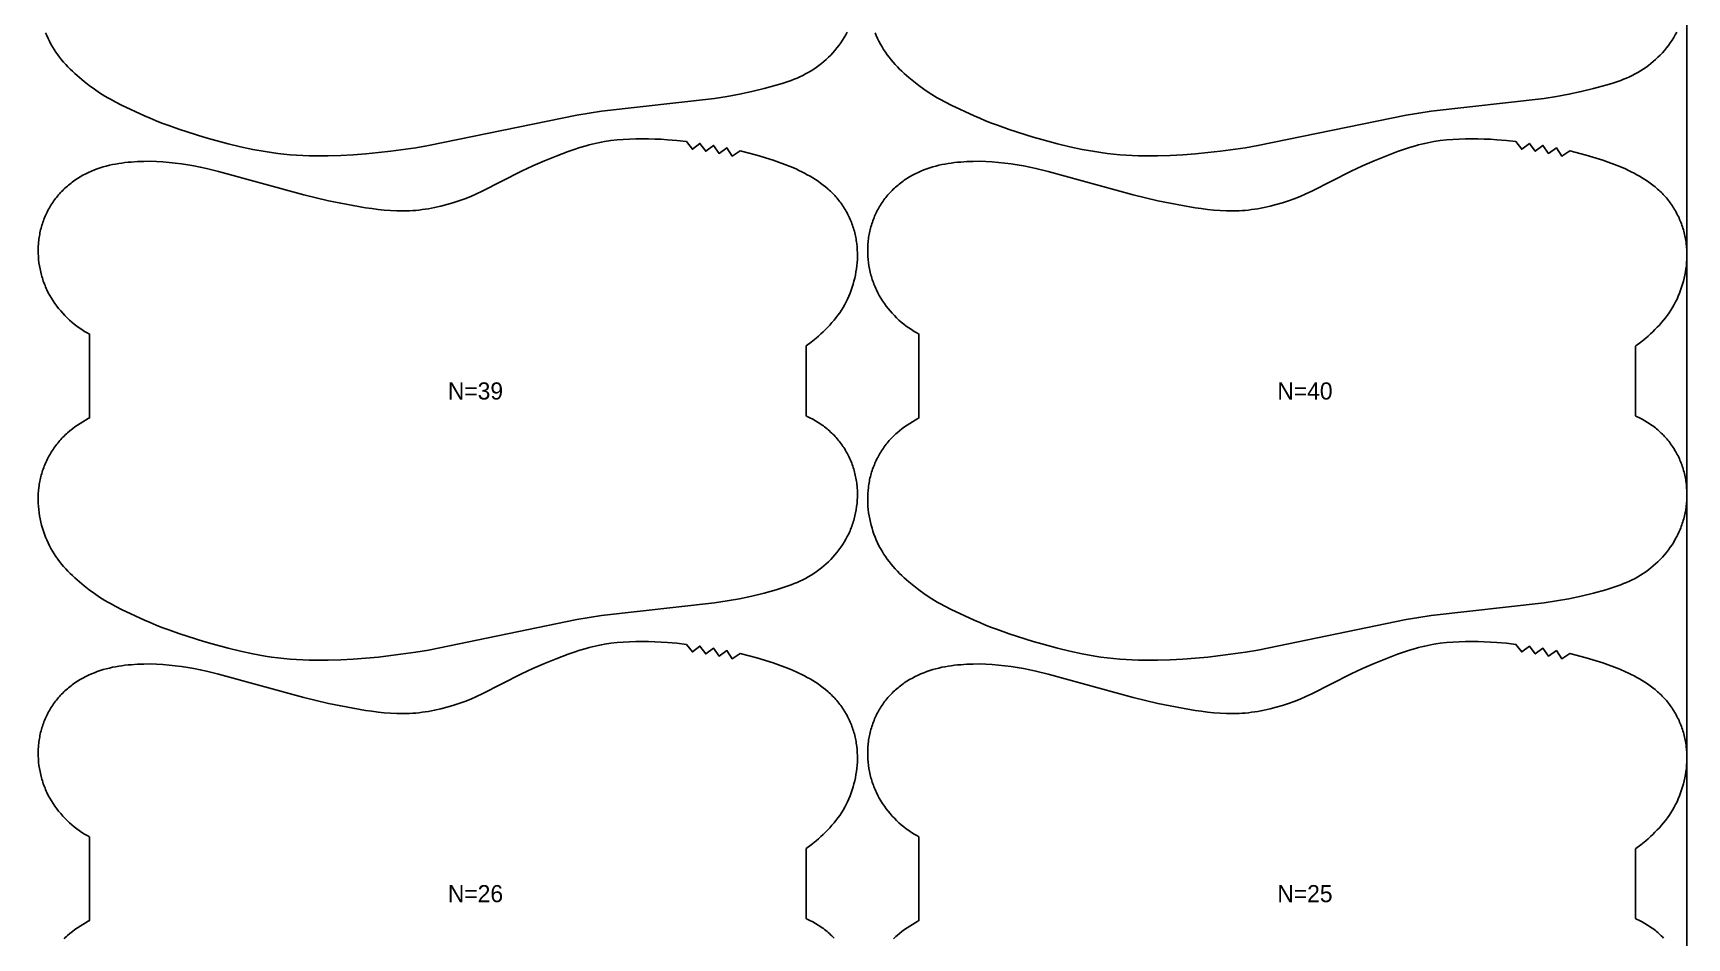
# Model space of a CAD drawing. Header units: inches. Extents: x 2 to 1941, y 2 to 1039.
# Drawn here: x 1456.9 to 1940.8, y 510.3 to 774.9 of the extents above; entities that cross this region are included whole.
import ezdxf

# ---------------------------------------------------------------- set-up
doc = ezdxf.new("R2010")
doc.units = ezdxf.units.IN

msp = doc.modelspace()

# ---------------------------------------------------------------- linework, layer by layer
at = {"layer": '1'}
for points in [[(2, 2), (1940.8353, 2), (1940.8353, 1039.4821), (2, 1039.4821), (2, 2)], [(1673.4566, 737.7519), (1678.4544, 735.89), (1680.1443, 735.1474), (1680.9793, 734.7543), (1681.8071, 734.346), (1682.627, 733.922), (1683.4385, 733.4817), (1684.2409, 733.0246), (1685.0338, 732.5502), (1685.8164, 732.0579), (1686.587, 731.5468), (1687.3437, 731.016), (1688.0847, 730.4645), (1688.8082, 729.8914), (1689.5122, 729.2958), (1689.8563, 728.9892), (1690.1949, 728.6767), (1690.5276, 728.358), (1690.8544, 728.0332), (1691.1749, 727.702), (1691.489, 727.3647), (1691.7968, 727.0213), (1692.0981, 726.6721), (1692.3928, 726.3171), (1692.6809, 725.9566), (1692.9624, 725.5907), (1693.237, 725.2196), (1693.5048, 724.8434), (1693.7657, 724.4622), (1694.0196, 724.0763), (1694.2664, 723.6858), (1694.5061, 723.2908), (1694.7386, 722.8915), (1694.9638, 722.4881), (1695.1816, 722.0807), (1695.392, 721.6694), (1695.595, 721.2545), (1695.7904, 720.836), (1695.9782, 720.4141), (1696.1584, 719.9889), (1696.3309, 719.5606), (1696.4957, 719.1293), (1696.6526, 718.6952), (1696.8017, 718.2584), (1696.9429, 717.8189), (1697.0761, 717.3771), (1697.2014, 716.9329), (1697.3185, 716.4867), (1697.4276, 716.0384), (1697.5284, 715.5882), (1697.6211, 715.1363), (1697.7055, 714.6828), (1697.7816, 714.2278), (1697.8497, 713.7716), (1697.9096, 713.3142), (1698.0055, 712.3964), (1698.0699, 711.4755), (1698.1034, 710.5528), (1698.1063, 709.6293), (1698.0793, 708.7061), (1698.0229, 707.7844), (1697.9376, 706.8652), (1697.8239, 705.9492), (1697.682, 705.0372), (1697.5125, 704.1298), (1697.3158, 703.2279), (1697.0922, 702.3319), (1696.8421, 701.4428), (1696.566, 700.5611), (1696.2642, 699.6876), (1695.9368, 698.8234), (1695.5835, 697.9696), (1695.2044, 697.1272), (1694.7995, 696.2975), (1694.3687, 695.4814), (1693.9118, 694.6802), (1693.4289, 693.8948), (1692.9202, 693.1262), (1692.3869, 692.3743), (1691.8307, 691.6388), (1691.253, 690.9193), (1690.6555, 690.2154), (1690.0397, 689.5269), (1689.4071, 688.8534), (1688.7595, 688.1946), (1688.098, 687.5501), (1687.4238, 686.9195), (1686.7374, 686.3021), (1686.0396, 685.6976), (1684.6129, 684.525), (1683.1494, 683.3976), (1683.1063, 683.3663), (1683.1063, 662.9382), (1683.3753, 662.8181), (1684.2057, 662.4153), (1685.0227, 661.9856), (1685.8252, 661.5289), (1686.6121, 661.0454), (1687.382, 660.5353), (1687.7602, 660.2703), (1688.1336, 659.9988), (1688.5021, 659.7208), (1688.8656, 659.4362), (1689.2239, 659.1452), (1689.5767, 658.8478), (1689.9241, 658.544), (1690.2657, 658.2338), (1690.6014, 657.9172), (1690.9312, 657.5944), (1691.2547, 657.2653), (1691.5719, 656.9301), (1691.8827, 656.5888), (1692.187, 656.2417), (1692.4846, 655.8888), (1692.7755, 655.5304), (1693.0596, 655.1665), (1693.3367, 654.7972), (1693.6067, 654.4227), (1693.8695, 654.0432), (1694.125, 653.6588), (1694.3731, 653.2695), (1694.6137, 652.8756), (1694.8467, 652.4772), (1695.0719, 652.0744), (1695.2893, 651.6673), (1695.4988, 651.2561), (1695.7003, 650.8409), (1695.8937, 650.4219), (1696.0792, 649.9994), (1696.2567, 649.5733), (1696.4261, 649.144), (1696.5875, 648.7115), (1696.7407, 648.2761), (1696.8859, 647.8379), (1697.023, 647.3971), (1697.1519, 646.9538), (1697.2727, 646.5082), (1697.3853, 646.0604), (1697.4898, 645.6107), (1697.586, 645.1592), (1697.674, 644.7061), (1697.7538, 644.2515), (1697.8254, 643.7955), (1697.8889, 643.3384), (1697.9441, 642.8802), (1697.9913, 642.4211), (1698.0303, 641.9613), (1698.0843, 641.0397), (1698.1063, 640.1167), (1698.0965, 639.1934), (1698.0552, 638.2708), (1697.9826, 637.35), (1697.8789, 636.4322), (1697.7442, 635.5184), (1697.5785, 634.6099), (1697.3817, 633.7078), (1697.154, 632.8133), (1697.0285, 632.3692), (1696.8952, 631.9274), (1696.7543, 631.488), (1696.6056, 631.0513), (1696.4491, 630.6173), (1696.2849, 630.1862), (1696.113, 629.7581), (1695.9335, 629.3332), (1695.7465, 628.9115), (1695.5521, 628.493), (1695.1415, 627.6665), (1694.7027, 626.8543), (1694.2366, 626.0572), (1693.7441, 625.2759), (1693.2261, 624.5112), (1692.6835, 623.7638), (1692.1172, 623.0345), (1691.5279, 622.3238), (1690.9163, 621.6323), (1690.2832, 620.9605), (1689.6291, 620.3089), (1688.9549, 619.6782), (1688.2613, 619.0689), (1687.5489, 618.4815), (1686.8185, 617.9166), (1686.0709, 617.3744), (1685.3071, 616.8553), (1684.528, 616.3595), (1683.7344, 615.8874), (1682.9273, 615.4391), (1682.1076, 615.015), (1681.2762, 614.6154), (1680.434, 614.2401), (1679.5822, 613.8874), (1678.7218, 613.555), (1677.854, 613.2408), (1676.1009, 612.6579), (1674.332, 612.1213), (1670.7712, 611.1389), (1667.1843, 610.2646), (1663.5722, 609.4955), (1659.9377, 608.8411), (1656.2846, 608.305), (1623.2574, 604.5891), (1619.6099, 604.0158), (1615.972, 603.378), (1572.5609, 594.4796), (1568.9187, 593.8714), (1561.6037, 592.8486), (1557.9348, 592.4301), (1554.2576, 592.0914), (1550.5739, 591.8305), (1546.8859, 591.643), (1543.1947, 591.5302), (1539.5014, 591.5), (1537.6551, 591.5249), (1535.8097, 591.5824), (1533.9658, 591.6763), (1532.1243, 591.8078), (1530.2859, 591.9776), (1528.4516, 592.1865), (1526.6221, 592.4345), (1524.7977, 592.7189), (1521.1649, 593.3846), (1517.5543, 594.1595), (1513.9649, 595.0273), (1509.3276, 596.2747), (1506.8475, 596.9977), (1499.811, 599.2417), (1496.3218, 600.4549), (1494.5914, 601.0986), (1492.8752, 601.7769), (1491.1751, 602.4942), (1489.4879, 603.2422), (1482.7867, 606.3575), (1481.1342, 607.1801), (1479.5072, 608.0494), (1478.706, 608.5061), (1477.9134, 608.978), (1476.3534, 609.9641), (1474.8263, 611.0023), (1473.3309, 612.087), (1471.8674, 613.2144), (1470.4407, 614.387), (1469.7429, 614.9915), (1469.0565, 615.6089), (1468.3823, 616.2395), (1467.7208, 616.884), (1467.0732, 617.5428), (1466.4406, 618.2163), (1465.8248, 618.9048), (1465.2273, 619.6087), (1464.6497, 620.3282), (1464.0934, 621.0637), (1463.5601, 621.8156), (1463.0514, 622.5842), (1462.5685, 623.3696), (1462.1116, 624.1708), (1461.6808, 624.9869), (1461.2759, 625.8167), (1460.8968, 626.659), (1460.5436, 627.5128), (1460.2161, 628.377), (1459.9143, 629.2505), (1459.6382, 630.1322), (1459.3881, 631.0214), (1459.1645, 631.9173), (1458.9678, 632.8193), (1458.7983, 633.7266), (1458.6564, 634.6386), (1458.5427, 635.5546), (1458.4574, 636.4738), (1458.401, 637.3955), (1458.374, 638.3187), (1458.3769, 639.2422), (1458.4104, 640.1649), (1458.4748, 641.0858), (1458.5707, 642.0036), (1458.6306, 642.461), (1458.6987, 642.9173), (1458.7748, 643.3722), (1458.8592, 643.8257), (1458.9519, 644.2776), (1459.0527, 644.7278), (1459.1618, 645.1761), (1459.2789, 645.6224), (1459.4042, 646.0665), (1459.5374, 646.5083), (1459.6786, 646.9478), (1459.8277, 647.3846), (1459.9846, 647.8188), (1460.1494, 648.25), (1460.3219, 648.6783), (1460.5021, 649.1035), (1460.6899, 649.5254), (1460.8853, 649.9439), (1461.0883, 650.3588), (1461.2987, 650.7701), (1461.5165, 651.1775), (1461.7417, 651.5809), (1461.9742, 651.9802), (1462.2139, 652.3752), (1462.4607, 652.7657), (1462.7146, 653.1517), (1462.9755, 653.5328), (1463.2433, 653.909), (1463.5179, 654.2802), (1463.7994, 654.646), (1464.0875, 655.0065), (1464.3822, 655.3615), (1464.6835, 655.7107), (1464.9913, 656.0541), (1465.3054, 656.3914), (1465.6259, 656.7226), (1465.9527, 657.0475), (1466.2854, 657.3661), (1466.624, 657.6786), (1466.9681, 657.9852), (1467.6721, 658.5808), (1468.3956, 659.1539), (1469.1366, 659.7054), (1469.8933, 660.2362), (1470.6639, 660.7473), (1471.4465, 661.2397), (1472.2394, 661.7141), (1473.0418, 662.1711), (1473.374, 662.3514), (1473.374, 686.8491), (1472.7459, 687.1979), (1471.9523, 687.6701), (1471.1732, 688.1659), (1470.4094, 688.685), (1469.6618, 689.2272), (1468.9314, 689.7921), (1468.219, 690.3795), (1467.5254, 690.9888), (1466.8512, 691.6195), (1466.1971, 692.271), (1465.564, 692.9429), (1464.9524, 693.6344), (1464.3631, 694.3451), (1463.7968, 695.0744), (1463.2542, 695.8218), (1462.7362, 696.5865), (1462.2437, 697.3678), (1461.7776, 698.1649), (1461.3388, 698.9771), (1460.9282, 699.8036), (1460.7338, 700.222), (1460.5468, 700.6438), (1460.3673, 701.0687), (1460.1954, 701.4968), (1460.0312, 701.9279), (1459.8747, 702.3619), (1459.726, 702.7986), (1459.5851, 703.238), (1459.4518, 703.6797), (1459.3263, 704.1238), (1459.0986, 705.0184), (1458.9018, 705.9205), (1458.7361, 706.829), (1458.6014, 707.7427), (1458.4977, 708.6606), (1458.4251, 709.5813), (1458.3838, 710.504), (1458.374, 711.4273), (1458.396, 712.3503), (1458.45, 713.2719), (1458.489, 713.7317), (1458.5362, 714.1908), (1458.5915, 714.649), (1458.6549, 715.1061), (1458.7265, 715.5621), (1458.8063, 716.0167), (1458.8943, 716.4698), (1458.9905, 716.9213), (1459.095, 717.371), (1459.2076, 717.8187), (1459.3284, 718.2643), (1459.4573, 718.7077), (1459.5944, 719.1485), (1459.7396, 719.5867), (1459.8929, 720.0221), (1460.0542, 720.4546), (1460.2236, 720.8839), (1460.4011, 721.31), (1460.5866, 721.7325), (1460.78, 722.1515), (1460.9815, 722.5666), (1461.191, 722.9779), (1461.4084, 723.3849), (1461.6336, 723.7878), (1461.8666, 724.1862), (1462.1072, 724.5801), (1462.3553, 724.9694), (1462.6108, 725.3538), (1462.8736, 725.7333), (1463.1436, 726.1078), (1463.4207, 726.477), (1463.7048, 726.841), (1463.9957, 727.1994), (1464.2933, 727.5523), (1464.5976, 727.8994), (1464.9084, 728.2406), (1465.2256, 728.5759), (1465.5492, 728.905), (1465.8789, 729.2278), (1466.2146, 729.5444), (1466.5562, 729.8546), (1466.9036, 730.1584), (1467.2564, 730.4558), (1467.6147, 730.7468), (1467.9782, 731.0313), (1468.3467, 731.3094), (1468.7202, 731.5809), (1469.0983, 731.8459), (1469.8682, 732.356), (1470.6551, 732.8395), (1471.4576, 733.2962), (1472.2746, 733.7258), (1473.105, 734.1287), (1473.9477, 734.505), (1474.8017, 734.8551), (1475.666, 735.1791), (1476.5395, 735.4775), (1477.4213, 735.7505), (1478.3103, 735.9984), (1479.2056, 736.2216), (1480.1063, 736.4212), (1481.012, 736.5984), (1481.9218, 736.7546), (1482.8352, 736.8909), (1483.7515, 737.0087), (1484.6701, 737.1092), (1485.5903, 737.1936), (1487.4333, 737.3178), (1489.2786, 737.3838), (1491.1246, 737.3928), (1492.9698, 737.3459), (1494.8129, 737.2446), (1496.6529, 737.0927), (1498.4889, 736.8945), (1500.3203, 736.6541), (1502.1462, 736.3749), (1503.9655, 736.0572), (1505.7772, 735.7003), (1507.5801, 735.3034), (1511.1606, 734.4022), (1536.0928, 727.5698), (1539.6774, 726.6816), (1543.2779, 725.8603), (1546.8943, 725.1122), (1550.5244, 724.4339), (1554.1667, 723.8275), (1555.9937, 723.5616), (1557.8255, 723.3276), (1559.6625, 723.1317), (1561.5036, 722.9834), (1563.3474, 722.8932), (1564.2698, 722.8731), (1565.1924, 722.8714), (1566.1149, 722.8892), (1567.0371, 722.9262), (1567.9584, 722.9823), (1568.8786, 723.0569), (1569.7972, 723.1497), (1570.714, 723.2603), (1571.6285, 723.3884), (1572.5403, 723.5336), (1573.4492, 723.6954), (1574.3549, 723.8734), (1576.1565, 724.2764), (1577.9442, 724.7386), (1579.7169, 725.2565), (1581.4736, 725.8269), (1583.2123, 726.4493), (1584.931, 727.124), (1586.6277, 727.8509), (1588.3015, 728.628), (1599.8114, 734.5093), (1603.1609, 736.0635), (1606.5515, 737.5276), (1609.9718, 738.919), (1613.4247, 740.2292), (1615.1657, 740.8474), (1616.9186, 741.4295), (1618.6856, 741.9633), (1619.5751, 742.2084), (1620.4689, 742.4369), (1621.3672, 742.6477), (1622.2697, 742.8408), (1623.1759, 743.0168), (1624.0854, 743.1762), (1625.9125, 743.4467), (1627.7477, 743.6561), (1629.5877, 743.8086), (1631.4312, 743.9097), (1633.2768, 743.9655), (1635.1235, 743.9821), (1636.9701, 743.9642), (1638.8158, 743.9125), (1640.6601, 743.8261), (1642.5021, 743.7044), (1645.2879, 743.4547), (1648.068, 743.1423), (1649.7928, 740.9084), (1652.0342, 742.6234), (1653.7129, 740.3575), (1655.9885, 742.021), (1657.5993, 739.7102), (1659.9231, 741.302), (1661.4569, 738.9395), (1663.832, 740.4537), (1668.6593, 739.1564), (1673.4566, 737.7519)], [(1916.1856, 737.7519), (1921.1834, 735.89), (1922.8733, 735.1474), (1923.7083, 734.7543), (1924.5361, 734.346), (1925.356, 733.922), (1926.1675, 733.4817), (1926.9699, 733.0246), (1927.7628, 732.5502), (1928.5454, 732.0579), (1929.316, 731.5468), (1930.0727, 731.016), (1930.8137, 730.4645), (1931.5372, 729.8914), (1932.2412, 729.2958), (1932.5853, 728.9892), (1932.9239, 728.6767), (1933.2566, 728.358), (1933.5834, 728.0332), (1933.9039, 727.702), (1934.218, 727.3647), (1934.5258, 727.0213), (1934.8271, 726.6721), (1935.1218, 726.3171), (1935.4099, 725.9566), (1935.6914, 725.5907), (1935.966, 725.2196), (1936.2338, 724.8434), (1936.4947, 724.4622), (1936.7486, 724.0763), (1936.9954, 723.6858), (1937.2351, 723.2908), (1937.4676, 722.8915), (1937.6928, 722.4881), (1937.9106, 722.0807), (1938.121, 721.6694), (1938.324, 721.2545), (1938.5194, 720.836), (1938.7072, 720.4141), (1938.8874, 719.9889), (1939.0599, 719.5606), (1939.2247, 719.1293), (1939.3816, 718.6952), (1939.5307, 718.2584), (1939.6719, 717.8189), (1939.8051, 717.3771), (1939.9304, 716.9329), (1940.0475, 716.4867), (1940.1566, 716.0384), (1940.2574, 715.5882), (1940.3501, 715.1363), (1940.4345, 714.6828), (1940.5106, 714.2278), (1940.5787, 713.7716), (1940.6386, 713.3142), (1940.7345, 712.3964), (1940.7989, 711.4755), (1940.8324, 710.5528), (1940.8353, 709.6293), (1940.8083, 708.7061), (1940.7519, 707.7844), (1940.6666, 706.8652), (1940.5529, 705.9492), (1940.411, 705.0372), (1940.2415, 704.1298), (1940.0448, 703.2279), (1939.8212, 702.3319), (1939.5711, 701.4428), (1939.295, 700.5611), (1938.9932, 699.6876), (1938.6658, 698.8234), (1938.3125, 697.9696), (1937.9334, 697.1272), (1937.5285, 696.2975), (1937.0977, 695.4814), (1936.6408, 694.6802), (1936.1579, 693.8948), (1935.6492, 693.1262), (1935.1159, 692.3743), (1934.5597, 691.6388), (1933.982, 690.9193), (1933.3845, 690.2154), (1932.7687, 689.5269), (1932.1361, 688.8534), (1931.4885, 688.1946), (1930.827, 687.5501), (1930.1528, 686.9195), (1929.4664, 686.3021), (1928.7686, 685.6976), (1927.3419, 684.525), (1925.8784, 683.3976), (1925.8353, 683.3663), (1925.8353, 662.9382), (1926.1043, 662.8181), (1926.9347, 662.4153), (1927.7517, 661.9856), (1928.5542, 661.5289), (1929.3411, 661.0454), (1930.111, 660.5353), (1930.4892, 660.2703), (1930.8626, 659.9988), (1931.2311, 659.7208), (1931.5946, 659.4362), (1931.9529, 659.1452), (1932.3057, 658.8478), (1932.6531, 658.544), (1932.9947, 658.2338), (1933.3304, 657.9172), (1933.6602, 657.5944), (1933.9837, 657.2653), (1934.3009, 656.9301), (1934.6117, 656.5888), (1934.916, 656.2417), (1935.2136, 655.8888), (1935.5045, 655.5304), (1935.7886, 655.1665), (1936.0657, 654.7972), (1936.3357, 654.4227), (1936.5985, 654.0432), (1936.854, 653.6588), (1937.1021, 653.2695), (1937.3427, 652.8756), (1937.5757, 652.4772), (1937.8009, 652.0744), (1938.0183, 651.6673), (1938.2278, 651.2561), (1938.4293, 650.8409), (1938.6227, 650.4219), (1938.8082, 649.9994), (1938.9857, 649.5733), (1939.1551, 649.144), (1939.3165, 648.7115), (1939.4697, 648.2761), (1939.6149, 647.8379), (1939.752, 647.3971), (1939.8809, 646.9538), (1940.0017, 646.5082), (1940.1143, 646.0604), (1940.2188, 645.6107), (1940.315, 645.1592), (1940.403, 644.7061), (1940.4828, 644.2515), (1940.5544, 643.7955), (1940.6179, 643.3384), (1940.6731, 642.8802), (1940.7203, 642.4211), (1940.7593, 641.9613), (1940.8133, 641.0397), (1940.8353, 640.1167), (1940.8255, 639.1934), (1940.7842, 638.2708), (1940.7116, 637.35), (1940.6079, 636.4322), (1940.4732, 635.5184), (1940.3075, 634.6099), (1940.1107, 633.7078), (1939.883, 632.8133), (1939.7575, 632.3692), (1939.6242, 631.9274), (1939.4833, 631.488), (1939.3346, 631.0513), (1939.1781, 630.6173), (1939.0139, 630.1862), (1938.842, 629.7581), (1938.6625, 629.3332), (1938.4755, 628.9115), (1938.2811, 628.493), (1937.8705, 627.6665), (1937.4317, 626.8543), (1936.9656, 626.0572), (1936.4731, 625.2759), (1935.9551, 624.5112), (1935.4125, 623.7638), (1934.8462, 623.0345), (1934.2569, 622.3238), (1933.6453, 621.6323), (1933.0122, 620.9605), (1932.3581, 620.3089), (1931.6839, 619.6782), (1930.9903, 619.0689), (1930.2779, 618.4815), (1929.5475, 617.9166), (1928.7999, 617.3744), (1928.0361, 616.8553), (1927.257, 616.3595), (1926.4634, 615.8874), (1925.6563, 615.4391), (1924.8366, 615.015), (1924.0052, 614.6154), (1923.163, 614.2401), (1922.3112, 613.8874), (1921.4508, 613.555), (1920.583, 613.2408), (1918.8299, 612.6579), (1917.061, 612.1213), (1913.5002, 611.1389), (1909.9133, 610.2646), (1906.3012, 609.4955), (1902.6667, 608.8411), (1899.0136, 608.305), (1865.9864, 604.5891), (1862.3389, 604.0158), (1858.701, 603.378), (1815.2899, 594.4796), (1811.6477, 593.8714), (1804.3327, 592.8486), (1800.6638, 592.4301), (1796.9866, 592.0914), (1793.3029, 591.8305), (1789.6149, 591.643), (1785.9237, 591.5302), (1782.2304, 591.5), (1780.3841, 591.5249), (1778.5387, 591.5824), (1776.6948, 591.6763), (1774.8533, 591.8078), (1773.0149, 591.9776), (1771.1806, 592.1865), (1769.3511, 592.4345), (1767.5267, 592.7189), (1763.8939, 593.3846), (1760.2833, 594.1595), (1756.6939, 595.0273), (1752.0566, 596.2747), (1749.5765, 596.9977), (1742.54, 599.2417), (1739.0508, 600.4549), (1737.3204, 601.0986), (1735.6042, 601.7769), (1733.9041, 602.4942), (1732.2169, 603.2422), (1725.5157, 606.3575), (1723.8632, 607.1801), (1722.2362, 608.0494), (1721.435, 608.5061), (1720.6424, 608.978), (1719.0824, 609.9641), (1717.5553, 611.0023), (1716.0599, 612.087), (1714.5964, 613.2144), (1713.1697, 614.387), (1712.4719, 614.9915), (1711.7855, 615.6089), (1711.1113, 616.2395), (1710.4498, 616.884), (1709.8022, 617.5428), (1709.1696, 618.2163), (1708.5538, 618.9048), (1707.9563, 619.6087), (1707.3787, 620.3282), (1706.8224, 621.0637), (1706.2891, 621.8156), (1705.7804, 622.5842), (1705.2975, 623.3696), (1704.8406, 624.1708), (1704.4098, 624.9869), (1704.0049, 625.8167), (1703.6258, 626.659), (1703.2726, 627.5128), (1702.9451, 628.377), (1702.6433, 629.2505), (1702.3672, 630.1322), (1702.1171, 631.0214), (1701.8935, 631.9173), (1701.6968, 632.8193), (1701.5273, 633.7266), (1701.3854, 634.6386), (1701.2717, 635.5546), (1701.1864, 636.4738), (1701.13, 637.3955), (1701.103, 638.3187), (1701.1059, 639.2422), (1701.1394, 640.1649), (1701.2038, 641.0858), (1701.2997, 642.0036), (1701.3596, 642.461), (1701.4277, 642.9173), (1701.5038, 643.3722), (1701.5882, 643.8257), (1701.6809, 644.2776), (1701.7817, 644.7278), (1701.8908, 645.1761), (1702.0079, 645.6224), (1702.1332, 646.0665), (1702.2664, 646.5083), (1702.4076, 646.9478), (1702.5567, 647.3846), (1702.7136, 647.8188), (1702.8784, 648.25), (1703.0509, 648.6783), (1703.2311, 649.1035), (1703.4189, 649.5254), (1703.6143, 649.9439), (1703.8173, 650.3588), (1704.0277, 650.7701), (1704.2455, 651.1775), (1704.4707, 651.5809), (1704.7032, 651.9802), (1704.9429, 652.3752), (1705.1897, 652.7657), (1705.4436, 653.1517), (1705.7045, 653.5328), (1705.9723, 653.909), (1706.2469, 654.2802), (1706.5284, 654.646), (1706.8165, 655.0065), (1707.1112, 655.3615), (1707.4125, 655.7107), (1707.7203, 656.0541), (1708.0344, 656.3914), (1708.3549, 656.7226), (1708.6817, 657.0475), (1709.0144, 657.3661), (1709.353, 657.6786), (1709.6971, 657.9852), (1710.4011, 658.5808), (1711.1246, 659.1539), (1711.8656, 659.7054), (1712.6223, 660.2362), (1713.3929, 660.7473), (1714.1755, 661.2397), (1714.9684, 661.7141), (1715.7708, 662.1711), (1716.103, 662.3514), (1716.103, 686.8491), (1715.4749, 687.1979), (1714.6813, 687.6701), (1713.9022, 688.1659), (1713.1384, 688.685), (1712.3908, 689.2272), (1711.6604, 689.7921), (1710.948, 690.3795), (1710.2544, 690.9888), (1709.5802, 691.6195), (1708.9261, 692.271), (1708.293, 692.9429), (1707.6814, 693.6344), (1707.0921, 694.3451), (1706.5258, 695.0744), (1705.9832, 695.8218), (1705.4652, 696.5865), (1704.9727, 697.3678), (1704.5066, 698.1649), (1704.0678, 698.9771), (1703.6572, 699.8036), (1703.4628, 700.222), (1703.2758, 700.6438), (1703.0963, 701.0687), (1702.9244, 701.4968), (1702.7602, 701.9279), (1702.6037, 702.3619), (1702.455, 702.7986), (1702.3141, 703.238), (1702.1808, 703.6797), (1702.0553, 704.1238), (1701.8276, 705.0184), (1701.6308, 705.9205), (1701.4651, 706.829), (1701.3304, 707.7427), (1701.2267, 708.6606), (1701.1541, 709.5813), (1701.1128, 710.504), (1701.103, 711.4273), (1701.125, 712.3503), (1701.179, 713.2719), (1701.218, 713.7317), (1701.2652, 714.1908), (1701.3205, 714.649), (1701.3839, 715.1061), (1701.4555, 715.5621), (1701.5353, 716.0167), (1701.6233, 716.4698), (1701.7195, 716.9213), (1701.824, 717.371), (1701.9366, 717.8187), (1702.0574, 718.2643), (1702.1863, 718.7077), (1702.3234, 719.1485), (1702.4686, 719.5867), (1702.6219, 720.0221), (1702.7832, 720.4546), (1702.9526, 720.8839), (1703.1301, 721.31), (1703.3156, 721.7325), (1703.509, 722.1515), (1703.7105, 722.5666), (1703.92, 722.9779), (1704.1374, 723.3849), (1704.3626, 723.7878), (1704.5956, 724.1862), (1704.8362, 724.5801), (1705.0843, 724.9694), (1705.3398, 725.3538), (1705.6026, 725.7333), (1705.8726, 726.1078), (1706.1497, 726.477), (1706.4338, 726.841), (1706.7247, 727.1994), (1707.0223, 727.5523), (1707.3266, 727.8994), (1707.6374, 728.2406), (1707.9546, 728.5759), (1708.2782, 728.905), (1708.6079, 729.2278), (1708.9436, 729.5444), (1709.2852, 729.8546), (1709.6326, 730.1584), (1709.9854, 730.4558), (1710.3437, 730.7468), (1710.7072, 731.0313), (1711.0757, 731.3094), (1711.4492, 731.5809), (1711.8273, 731.8459), (1712.5972, 732.356), (1713.3841, 732.8395), (1714.1866, 733.2962), (1715.0036, 733.7258), (1715.834, 734.1287), (1716.6767, 734.505), (1717.5307, 734.8551), (1718.395, 735.1791), (1719.2685, 735.4775), (1720.1503, 735.7505), (1721.0393, 735.9984), (1721.9346, 736.2216), (1722.8353, 736.4212), (1723.741, 736.5984), (1724.6508, 736.7546), (1725.5642, 736.8909), (1726.4805, 737.0087), (1727.3991, 737.1092), (1728.3193, 737.1936), (1730.1623, 737.3178), (1732.0076, 737.3838), (1733.8536, 737.3928), (1735.6988, 737.3459), (1737.5419, 737.2446), (1739.3819, 737.0927), (1741.2179, 736.8945), (1743.0493, 736.6541), (1744.8752, 736.3749), (1746.6945, 736.0572), (1748.5062, 735.7003), (1750.3091, 735.3034), (1753.8896, 734.4022), (1778.8218, 727.5698), (1782.4064, 726.6816), (1786.0069, 725.8603), (1789.6233, 725.1122), (1793.2534, 724.4339), (1796.8957, 723.8275), (1798.7227, 723.5616), (1800.5545, 723.3276), (1802.3915, 723.1317), (1804.2326, 722.9834), (1806.0764, 722.8932), (1806.9988, 722.8731), (1807.9214, 722.8714), (1808.8439, 722.8892), (1809.7661, 722.9262), (1810.6874, 722.9823), (1811.6076, 723.0569), (1812.5262, 723.1497), (1813.443, 723.2603), (1814.3575, 723.3884), (1815.2693, 723.5336), (1816.1782, 723.6954), (1817.0839, 723.8734), (1818.8855, 724.2764), (1820.6732, 724.7386), (1822.4459, 725.2565), (1824.2026, 725.8269), (1825.9413, 726.4493), (1827.66, 727.124), (1829.3567, 727.8509), (1831.0305, 728.628), (1842.5404, 734.5093), (1845.8899, 736.0635), (1849.2805, 737.5276), (1852.7008, 738.919), (1856.1537, 740.2292), (1857.8947, 740.8474), (1859.6476, 741.4295), (1861.4146, 741.9633), (1862.3041, 742.2084), (1863.1979, 742.4369), (1864.0962, 742.6477), (1864.9987, 742.8408), (1865.9049, 743.0168), (1866.8144, 743.1762), (1868.6415, 743.4467), (1870.4767, 743.6561), (1872.3167, 743.8086), (1874.1602, 743.9097), (1876.0058, 743.9655), (1877.8525, 743.9821), (1879.6991, 743.9642), (1881.5448, 743.9125), (1883.3891, 743.8261), (1885.2311, 743.7044), (1888.0169, 743.4547), (1890.797, 743.1423), (1892.5218, 740.9084), (1894.7632, 742.6234), (1896.4419, 740.3575), (1898.7175, 742.021), (1900.3283, 739.7102), (1902.6521, 741.302), (1904.1859, 738.9395), (1906.561, 740.4537), (1911.3883, 739.1564), (1916.1856, 737.7519)]]:
    msp.add_lwpolyline(points, close=True, dxfattribs=at)
for points in [[(1695.1415, 775.1665), (1694.7027, 774.3543), (1694.2366, 773.5572), (1693.7441, 772.7759), (1693.2261, 772.0112), (1692.6835, 771.2638), (1692.1172, 770.5345), (1691.5279, 769.8238), (1690.9163, 769.1323), (1690.2832, 768.4605), (1689.6291, 767.8089), (1688.9549, 767.1782), (1688.2613, 766.5689), (1687.5489, 765.9815), (1686.8185, 765.4166), (1686.0709, 764.8744), (1685.3071, 764.3553), (1684.528, 763.8595), (1683.7344, 763.3874), (1682.9273, 762.9391), (1682.1076, 762.515), (1681.2762, 762.1154), (1680.434, 761.7401), (1679.5822, 761.3874), (1678.7218, 761.055), (1677.854, 760.7408), (1676.1009, 760.1579), (1674.332, 759.6213), (1670.7712, 758.6389), (1667.1843, 757.7646), (1663.5722, 756.9955), (1659.9377, 756.3411), (1656.2846, 755.805), (1623.2574, 752.0891), (1619.6099, 751.5158), (1615.972, 750.878), (1572.5609, 741.9796), (1568.9187, 741.3714), (1561.6037, 740.3486), (1557.9348, 739.9301), (1554.2576, 739.5914), (1550.5739, 739.3305), (1546.8859, 739.143), (1543.1947, 739.0302), (1539.5014, 739), (1537.6551, 739.0249), (1535.8097, 739.0824), (1533.9658, 739.1763), (1532.1243, 739.3078), (1530.2859, 739.4776), (1528.4516, 739.6865), (1526.6221, 739.9345), (1524.7977, 740.2189), (1521.1649, 740.8846), (1517.5543, 741.6595), (1513.9649, 742.5273), (1509.3276, 743.7747), (1506.8475, 744.4977), (1499.811, 746.7417), (1496.3218, 747.9549), (1494.5914, 748.5986), (1492.8752, 749.2769), (1491.1751, 749.9942), (1489.4879, 750.7422), (1482.7867, 753.8575), (1481.1342, 754.6801), (1479.5072, 755.5494), (1478.706, 756.0061), (1477.9134, 756.478), (1476.3534, 757.4641), (1474.8263, 758.5023), (1473.3309, 759.587), (1471.8674, 760.7144), (1470.4407, 761.887), (1469.7429, 762.4915), (1469.0565, 763.1089), (1468.3823, 763.7395), (1467.7208, 764.384), (1467.0732, 765.0428), (1466.4406, 765.7163), (1465.8248, 766.4048), (1465.2273, 767.1087), (1464.6497, 767.8282), (1464.0934, 768.5637), (1463.5601, 769.3156), (1463.0514, 770.0842), (1462.5685, 770.8696), (1462.1116, 771.6708), (1461.6808, 772.4869), (1461.2759, 773.3167), (1460.8968, 774.159), (1460.5436, 775.0128)], [(1937.8705, 775.1665), (1937.4317, 774.3543), (1936.9656, 773.5572), (1936.4731, 772.7759), (1935.9551, 772.0112), (1935.4125, 771.2638), (1934.8462, 770.5345), (1934.2569, 769.8238), (1933.6453, 769.1323), (1933.0122, 768.4605), (1932.3581, 767.8089), (1931.6839, 767.1782), (1930.9903, 766.5689), (1930.2779, 765.9815), (1929.5475, 765.4166), (1928.7999, 764.8744), (1928.0361, 764.3553), (1927.257, 763.8595), (1926.4634, 763.3874), (1925.6563, 762.9391), (1924.8366, 762.515), (1924.0052, 762.1154), (1923.163, 761.7401), (1922.3112, 761.3874), (1921.4508, 761.055), (1920.583, 760.7408), (1918.8299, 760.1579), (1917.061, 759.6213), (1913.5002, 758.6389), (1909.9133, 757.7646), (1906.3012, 756.9955), (1902.6667, 756.3411), (1899.0136, 755.805), (1865.9864, 752.0891), (1862.3389, 751.5158), (1858.701, 750.878), (1815.2899, 741.9796), (1811.6477, 741.3714), (1804.3327, 740.3486), (1800.6638, 739.9301), (1796.9866, 739.5914), (1793.3029, 739.3305), (1789.6149, 739.143), (1785.9237, 739.0302), (1782.2304, 739), (1780.3841, 739.0249), (1778.5387, 739.0824), (1776.6948, 739.1763), (1774.8533, 739.3078), (1773.0149, 739.4776), (1771.1806, 739.6865), (1769.3511, 739.9345), (1767.5267, 740.2189), (1763.8939, 740.8846), (1760.2833, 741.6595), (1756.6939, 742.5273), (1752.0566, 743.7747), (1749.5765, 744.4977), (1742.54, 746.7417), (1739.0508, 747.9549), (1737.3204, 748.5986), (1735.6042, 749.2769), (1733.9041, 749.9942), (1732.2169, 750.7422), (1725.5157, 753.8575), (1723.8632, 754.6801), (1722.2362, 755.5494), (1721.435, 756.0061), (1720.6424, 756.478), (1719.0824, 757.4641), (1717.5553, 758.5023), (1716.0599, 759.587), (1714.5964, 760.7144), (1713.1697, 761.887), (1712.4719, 762.4915), (1711.7855, 763.1089), (1711.1113, 763.7395), (1710.4498, 764.384), (1709.8022, 765.0428), (1709.1696, 765.7163), (1708.5538, 766.4048), (1707.9563, 767.1087), (1707.3787, 767.8282), (1706.8224, 768.5637), (1706.2891, 769.3156), (1705.7804, 770.0842), (1705.2975, 770.8696), (1704.8406, 771.6708), (1704.4098, 772.4869), (1704.0049, 773.3167), (1703.6258, 774.159), (1703.2726, 775.0128)], [(1465.9527, 510.0475), (1466.2854, 510.3661), (1466.624, 510.6786), (1466.9681, 510.9852), (1467.6721, 511.5808), (1468.3956, 512.1539), (1469.1366, 512.7054), (1469.8933, 513.2362), (1470.6639, 513.7473), (1471.4465, 514.2397), (1472.2394, 514.7141), (1473.0418, 515.1711), (1473.374, 515.3514), (1473.374, 539.8491), (1472.7459, 540.1979), (1471.9523, 540.6701), (1471.1732, 541.1659), (1470.4094, 541.685), (1469.6618, 542.2272), (1468.9314, 542.7921), (1468.219, 543.3795), (1467.5254, 543.9888), (1466.8512, 544.6195), (1466.1971, 545.271), (1465.564, 545.9429), (1464.9524, 546.6344), (1464.3631, 547.3451), (1463.7968, 548.0744), (1463.2542, 548.8218), (1462.7362, 549.5865), (1462.2437, 550.3678), (1461.7776, 551.1649), (1461.3388, 551.9771), (1460.9282, 552.8036), (1460.7338, 553.222), (1460.5468, 553.6438), (1460.3673, 554.0687), (1460.1954, 554.4968), (1460.0312, 554.9279), (1459.8747, 555.3619), (1459.726, 555.7986), (1459.5851, 556.238), (1459.4518, 556.6797), (1459.3263, 557.1238), (1459.0986, 558.0184), (1458.9018, 558.9205), (1458.7361, 559.829), (1458.6014, 560.7427), (1458.4977, 561.6606), (1458.4251, 562.5813), (1458.3838, 563.504), (1458.374, 564.4273), (1458.396, 565.3503), (1458.45, 566.2719), (1458.489, 566.7317), (1458.5362, 567.1908), (1458.5915, 567.649), (1458.6549, 568.1061), (1458.7265, 568.5621), (1458.8063, 569.0167), (1458.8943, 569.4698), (1458.9905, 569.9213), (1459.095, 570.371), (1459.2076, 570.8187), (1459.3284, 571.2643), (1459.4573, 571.7077), (1459.5944, 572.1485), (1459.7396, 572.5867), (1459.8929, 573.0221), (1460.0542, 573.4546), (1460.2236, 573.8839), (1460.4011, 574.31), (1460.5866, 574.7325), (1460.78, 575.1515), (1460.9815, 575.5666), (1461.191, 575.9779), (1461.4084, 576.3849), (1461.6336, 576.7878), (1461.8666, 577.1862), (1462.1072, 577.5801), (1462.3553, 577.9694), (1462.6108, 578.3538), (1462.8736, 578.7333), (1463.1436, 579.1078), (1463.4207, 579.477), (1463.7048, 579.841), (1463.9957, 580.1994), (1464.2933, 580.5523), (1464.5976, 580.8994), (1464.9084, 581.2406), (1465.2256, 581.5759), (1465.5492, 581.905), (1465.8789, 582.2278), (1466.2146, 582.5444), (1466.5562, 582.8546), (1466.9036, 583.1584), (1467.2564, 583.4558), (1467.6147, 583.7468), (1467.9782, 584.0313), (1468.3467, 584.3094), (1468.7202, 584.5809), (1469.0983, 584.8459), (1469.8682, 585.356), (1470.6551, 585.8395), (1471.4576, 586.2962), (1472.2746, 586.7258), (1473.105, 587.1287), (1473.9477, 587.505), (1474.8017, 587.8551), (1475.666, 588.1791), (1476.5395, 588.4775), (1477.4213, 588.7505), (1478.3103, 588.9984), (1479.2056, 589.2216), (1480.1063, 589.4212), (1481.012, 589.5984), (1481.9218, 589.7546), (1482.8352, 589.8909), (1483.7515, 590.0087), (1484.6701, 590.1092), (1485.5903, 590.1936), (1487.4333, 590.3178), (1489.2786, 590.3838), (1491.1246, 590.3928), (1492.9698, 590.3459), (1494.8129, 590.2446), (1496.6529, 590.0927), (1498.4889, 589.8945), (1500.3203, 589.6541), (1502.1462, 589.3749), (1503.9655, 589.0572), (1505.7772, 588.7003), (1507.5801, 588.3034), (1511.1606, 587.4022), (1536.0928, 580.5698), (1539.6774, 579.6816), (1543.2779, 578.8603), (1546.8943, 578.1122), (1550.5244, 577.4339), (1554.1667, 576.8275), (1555.9937, 576.5616), (1557.8255, 576.3276), (1559.6625, 576.1317), (1561.5036, 575.9834), (1563.3474, 575.8932), (1564.2698, 575.8731), (1565.1924, 575.8714), (1566.1149, 575.8892), (1567.0371, 575.9262), (1567.9584, 575.9823), (1568.8786, 576.0569), (1569.7972, 576.1497), (1570.714, 576.2603), (1571.6285, 576.3884), (1572.5403, 576.5336), (1573.4492, 576.6954), (1574.3549, 576.8734), (1576.1565, 577.2764), (1577.9442, 577.7386), (1579.7169, 578.2565), (1581.4736, 578.8269), (1583.2123, 579.4493), (1584.931, 580.124), (1586.6277, 580.8509), (1588.3015, 581.628), (1599.8114, 587.5093), (1603.1609, 589.0635), (1606.5515, 590.5276), (1609.9718, 591.919), (1613.4247, 593.2292), (1615.1657, 593.8474), (1616.9186, 594.4295), (1618.6856, 594.9633), (1619.5751, 595.2084), (1620.4689, 595.4369), (1621.3672, 595.6477), (1622.2697, 595.8408), (1623.1759, 596.0168), (1624.0854, 596.1762), (1625.9125, 596.4467), (1627.7477, 596.6561), (1629.5877, 596.8086), (1631.4312, 596.9097), (1633.2768, 596.9655), (1635.1235, 596.9821), (1636.9701, 596.9642), (1638.8158, 596.9125), (1640.6601, 596.8261), (1642.5021, 596.7044), (1645.2879, 596.4547), (1648.068, 596.1423), (1649.7928, 593.9084), (1652.0342, 595.6234), (1653.7129, 593.3575), (1655.9885, 595.021), (1657.5993, 592.7102), (1659.9231, 594.302), (1661.4569, 591.9395), (1663.832, 593.4537), (1668.6593, 592.1564), (1673.4566, 590.7519), (1673.4566, 590.7519), (1678.4544, 588.89), (1680.1443, 588.1474), (1680.9793, 587.7543), (1681.8071, 587.346), (1682.627, 586.922), (1683.4385, 586.4817), (1684.2409, 586.0246), (1685.0338, 585.5502), (1685.8164, 585.0579), (1686.587, 584.5468), (1687.3437, 584.016), (1688.0847, 583.4645), (1688.8082, 582.8914), (1689.5122, 582.2958), (1689.8563, 581.9892), (1690.1949, 581.6767), (1690.5276, 581.358), (1690.8544, 581.0332), (1691.1749, 580.702), (1691.489, 580.3647), (1691.7968, 580.0213), (1692.0981, 579.6721), (1692.3928, 579.3171), (1692.6809, 578.9566), (1692.9624, 578.5907), (1693.237, 578.2196), (1693.5048, 577.8434), (1693.7657, 577.4622), (1694.0196, 577.0763), (1694.2664, 576.6858), (1694.5061, 576.2908), (1694.7386, 575.8915), (1694.9638, 575.4881), (1695.1816, 575.0807), (1695.392, 574.6694), (1695.595, 574.2545), (1695.7904, 573.836), (1695.9782, 573.4141), (1696.1584, 572.9889), (1696.3309, 572.5606), (1696.4957, 572.1293), (1696.6526, 571.6952), (1696.8017, 571.2584), (1696.9429, 570.8189), (1697.0761, 570.3771), (1697.2014, 569.9329), (1697.3185, 569.4867), (1697.4276, 569.0384), (1697.5284, 568.5882), (1697.6211, 568.1363), (1697.7055, 567.6828), (1697.7816, 567.2278), (1697.8497, 566.7716), (1697.9096, 566.3142), (1698.0055, 565.3964), (1698.0699, 564.4755), (1698.1034, 563.5528), (1698.1063, 562.6293), (1698.0793, 561.7061), (1698.0229, 560.7844), (1697.9376, 559.8652), (1697.8239, 558.9492), (1697.682, 558.0372), (1697.5125, 557.1298), (1697.3158, 556.2279), (1697.0922, 555.3319), (1696.8421, 554.4428), (1696.566, 553.5611), (1696.2642, 552.6876), (1695.9368, 551.8234), (1695.5835, 550.9696), (1695.2044, 550.1272), (1694.7995, 549.2975), (1694.3687, 548.4814), (1693.9118, 547.6802), (1693.4289, 546.8948), (1692.9202, 546.1262), (1692.3869, 545.3743), (1691.8307, 544.6388), (1691.253, 543.9193), (1690.6555, 543.2154), (1690.0397, 542.5269), (1689.4071, 541.8534), (1688.7595, 541.1946), (1688.098, 540.5501), (1687.4238, 539.9195), (1686.7374, 539.3021), (1686.0396, 538.6976), (1684.6129, 537.525), (1683.1494, 536.3976), (1683.1063, 536.3663), (1683.1063, 515.9382), (1683.3753, 515.8181), (1684.2057, 515.4153), (1685.0227, 514.9856), (1685.8252, 514.5289), (1686.6121, 514.0454), (1687.382, 513.5353), (1687.7602, 513.2703), (1688.1336, 512.9988), (1688.5021, 512.7208), (1688.8656, 512.4362), (1689.2239, 512.1452), (1689.5767, 511.8478), (1689.9241, 511.544), (1690.2657, 511.2338), (1690.6014, 510.9172), (1690.9312, 510.5944), (1691.2547, 510.2653)], [(1708.6817, 510.0475), (1709.0144, 510.3661), (1709.353, 510.6786), (1709.6971, 510.9852), (1710.4011, 511.5808), (1711.1246, 512.1539), (1711.8656, 512.7054), (1712.6223, 513.2362), (1713.3929, 513.7473), (1714.1755, 514.2397), (1714.9684, 514.7141), (1715.7708, 515.1711), (1716.103, 515.3514), (1716.103, 539.8491), (1715.4749, 540.1979), (1714.6813, 540.6701), (1713.9022, 541.1659), (1713.1384, 541.685), (1712.3908, 542.2272), (1711.6604, 542.7921), (1710.948, 543.3795), (1710.2544, 543.9888), (1709.5802, 544.6195), (1708.9261, 545.271), (1708.293, 545.9429), (1707.6814, 546.6344), (1707.0921, 547.3451), (1706.5258, 548.0744), (1705.9832, 548.8218), (1705.4652, 549.5865), (1704.9727, 550.3678), (1704.5066, 551.1649), (1704.0678, 551.9771), (1703.6572, 552.8036), (1703.4628, 553.222), (1703.2758, 553.6438), (1703.0963, 554.0687), (1702.9244, 554.4968), (1702.7602, 554.9279), (1702.6037, 555.3619), (1702.455, 555.7986), (1702.3141, 556.238), (1702.1808, 556.6797), (1702.0553, 557.1238), (1701.8276, 558.0184), (1701.6308, 558.9205), (1701.4651, 559.829), (1701.3304, 560.7427), (1701.2267, 561.6606), (1701.1541, 562.5813), (1701.1128, 563.504), (1701.103, 564.4273), (1701.125, 565.3503), (1701.179, 566.2719), (1701.218, 566.7317), (1701.2652, 567.1908), (1701.3205, 567.649), (1701.3839, 568.1061), (1701.4555, 568.5621), (1701.5353, 569.0167), (1701.6233, 569.4698), (1701.7195, 569.9213), (1701.824, 570.371), (1701.9366, 570.8187), (1702.0574, 571.2643), (1702.1863, 571.7077), (1702.3234, 572.1485), (1702.4686, 572.5867), (1702.6219, 573.0221), (1702.7832, 573.4546), (1702.9526, 573.8839), (1703.1301, 574.31), (1703.3156, 574.7325), (1703.509, 575.1515), (1703.7105, 575.5666), (1703.92, 575.9779), (1704.1374, 576.3849), (1704.3626, 576.7878), (1704.5956, 577.1862), (1704.8362, 577.5801), (1705.0843, 577.9694), (1705.3398, 578.3538), (1705.6026, 578.7333), (1705.8726, 579.1078), (1706.1497, 579.477), (1706.4338, 579.841), (1706.7247, 580.1994), (1707.0223, 580.5523), (1707.3266, 580.8994), (1707.6374, 581.2406), (1707.9546, 581.5759), (1708.2782, 581.905), (1708.6079, 582.2278), (1708.9436, 582.5444), (1709.2852, 582.8546), (1709.6326, 583.1584), (1709.9854, 583.4558), (1710.3437, 583.7468), (1710.7072, 584.0313), (1711.0757, 584.3094), (1711.4492, 584.5809), (1711.8273, 584.8459), (1712.5972, 585.356), (1713.3841, 585.8395), (1714.1866, 586.2962), (1715.0036, 586.7258), (1715.834, 587.1287), (1716.6767, 587.505), (1717.5307, 587.8551), (1718.395, 588.1791), (1719.2685, 588.4775), (1720.1503, 588.7505), (1721.0393, 588.9984), (1721.9346, 589.2216), (1722.8353, 589.4212), (1723.741, 589.5984), (1724.6508, 589.7546), (1725.5642, 589.8909), (1726.4805, 590.0087), (1727.3991, 590.1092), (1728.3193, 590.1936), (1730.1623, 590.3178), (1732.0076, 590.3838), (1733.8536, 590.3928), (1735.6988, 590.3459), (1737.5419, 590.2446), (1739.3819, 590.0927), (1741.2179, 589.8945), (1743.0493, 589.6541), (1744.8752, 589.3749), (1746.6945, 589.0572), (1748.5062, 588.7003), (1750.3091, 588.3034), (1753.8896, 587.4022), (1778.8218, 580.5698), (1782.4064, 579.6816), (1786.0069, 578.8603), (1789.6233, 578.1122), (1793.2534, 577.4339), (1796.8957, 576.8275), (1798.7227, 576.5616), (1800.5545, 576.3276), (1802.3915, 576.1317), (1804.2326, 575.9834), (1806.0764, 575.8932), (1806.9988, 575.8731), (1807.9214, 575.8714), (1808.8439, 575.8892), (1809.7661, 575.9262), (1810.6874, 575.9823), (1811.6076, 576.0569), (1812.5262, 576.1497), (1813.443, 576.2603), (1814.3575, 576.3884), (1815.2693, 576.5336), (1816.1782, 576.6954), (1817.0839, 576.8734), (1818.8855, 577.2764), (1820.6732, 577.7386), (1822.4459, 578.2565), (1824.2026, 578.8269), (1825.9413, 579.4493), (1827.66, 580.124), (1829.3567, 580.8509), (1831.0305, 581.628), (1842.5404, 587.5093), (1845.8899, 589.0635), (1849.2805, 590.5276), (1852.7008, 591.919), (1856.1537, 593.2292), (1857.8947, 593.8474), (1859.6476, 594.4295), (1861.4146, 594.9633), (1862.3041, 595.2084), (1863.1979, 595.4369), (1864.0962, 595.6477), (1864.9987, 595.8408), (1865.9049, 596.0168), (1866.8144, 596.1762), (1868.6415, 596.4467), (1870.4767, 596.6561), (1872.3167, 596.8086), (1874.1602, 596.9097), (1876.0058, 596.9655), (1877.8525, 596.9821), (1879.6991, 596.9642), (1881.5448, 596.9125), (1883.3891, 596.8261), (1885.2311, 596.7044), (1888.0169, 596.4547), (1890.797, 596.1423), (1892.5218, 593.9084), (1894.7632, 595.6234), (1896.4419, 593.3575), (1898.7175, 595.021), (1900.3283, 592.7102), (1902.6521, 594.302), (1904.1859, 591.9395), (1906.561, 593.4537), (1911.3883, 592.1564), (1916.1856, 590.7519), (1916.1856, 590.7519), (1921.1834, 588.89), (1922.8733, 588.1474), (1923.7083, 587.7543), (1924.5361, 587.346), (1925.356, 586.922), (1926.1675, 586.4817), (1926.9699, 586.0246), (1927.7628, 585.5502), (1928.5454, 585.0579), (1929.316, 584.5468), (1930.0727, 584.016), (1930.8137, 583.4645), (1931.5372, 582.8914), (1932.2412, 582.2958), (1932.5853, 581.9892), (1932.9239, 581.6767), (1933.2566, 581.358), (1933.5834, 581.0332), (1933.9039, 580.702), (1934.218, 580.3647), (1934.5258, 580.0213), (1934.8271, 579.6721), (1935.1218, 579.3171), (1935.4099, 578.9566), (1935.6914, 578.5907), (1935.966, 578.2196), (1936.2338, 577.8434), (1936.4947, 577.4622), (1936.7486, 577.0763), (1936.9954, 576.6858), (1937.2351, 576.2908), (1937.4676, 575.8915), (1937.6928, 575.4881), (1937.9106, 575.0807), (1938.121, 574.6694), (1938.324, 574.2545), (1938.5194, 573.836), (1938.7072, 573.4141), (1938.8874, 572.9889), (1939.0599, 572.5606), (1939.2247, 572.1293), (1939.3816, 571.6952), (1939.5307, 571.2584), (1939.6719, 570.8189), (1939.8051, 570.3771), (1939.9304, 569.9329), (1940.0475, 569.4867), (1940.1566, 569.0384), (1940.2574, 568.5882), (1940.3501, 568.1363), (1940.4345, 567.6828), (1940.5106, 567.2278), (1940.5787, 566.7716), (1940.6386, 566.3142), (1940.7345, 565.3964), (1940.7989, 564.4755), (1940.8324, 563.5528), (1940.8353, 562.6293), (1940.8083, 561.7061), (1940.7519, 560.7844), (1940.6666, 559.8652), (1940.5529, 558.9492), (1940.411, 558.0372), (1940.2415, 557.1298), (1940.0448, 556.2279), (1939.8212, 555.3319), (1939.5711, 554.4428), (1939.295, 553.5611), (1938.9932, 552.6876), (1938.6658, 551.8234), (1938.3125, 550.9696), (1937.9334, 550.1272), (1937.5285, 549.2975), (1937.0977, 548.4814), (1936.6408, 547.6802), (1936.1579, 546.8948), (1935.6492, 546.1262), (1935.1159, 545.3743), (1934.5597, 544.6388), (1933.982, 543.9193), (1933.3845, 543.2154), (1932.7687, 542.5269), (1932.1361, 541.8534), (1931.4885, 541.1946), (1930.827, 540.5501), (1930.1528, 539.9195), (1929.4664, 539.3021), (1928.7686, 538.6976), (1927.3419, 537.525), (1925.8784, 536.3976), (1925.8353, 536.3663), (1925.8353, 515.9382), (1926.1043, 515.8181), (1926.9347, 515.4153), (1927.7517, 514.9856), (1928.5542, 514.5289), (1929.3411, 514.0454), (1930.111, 513.5353), (1930.4892, 513.2703), (1930.8626, 512.9988), (1931.2311, 512.7208), (1931.5946, 512.4362), (1931.9529, 512.1452), (1932.3057, 511.8478), (1932.6531, 511.544), (1932.9947, 511.2338), (1933.3304, 510.9172), (1933.6602, 510.5944), (1933.9837, 510.2653)]]:
    msp.add_lwpolyline(points, dxfattribs=at)

# ---------------------------------------------------------------- texts
for s, p in [('N=39', (1578.2402, 667.741)), ('N=40', (1820.9692, 667.741)), ('N=26', (1578.2402, 520.741)), ('N=25', (1820.9692, 520.741))]:
    msp.add_text(s, height=5, dxfattribs=at).set_placement(p)

doc.saveas('drawing.dxf')
